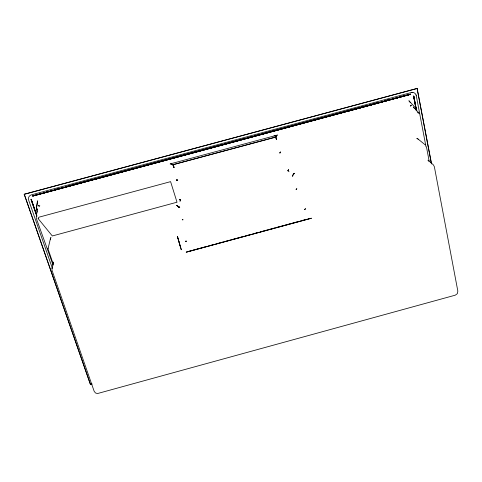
<?xml version="1.0" encoding="UTF-8"?>
<svg xmlns="http://www.w3.org/2000/svg" width="482" height="482" viewBox="0 0 482 482"><rect width="100%" height="100%" fill="white"/><g stroke="black" fill="none" stroke-linecap="round" stroke-linejoin="round"><path stroke-width="0.72" d="M50.351 239.524L50.459 238.56L48.007 248.863L53.315 264.293M37.385 209.387L37.403 208.893L36.258 217.292L36.451 218.756L53.116 265.214M177.599 205.983L177.75 206.115A3.452 1.579 65.6 0 1 177.918 206.272A2.747 1.253 65.5 0 1 178.111 206.477A2.482 1.097 64.9 0 1 178.28 206.724A1.675 0.741 65 0 1 178.418 206.947L178.473 207.013A1.482 0.675 65.3 0 1 178.677 207.423L179.732 207.121M179.726 207.236L179.659 207.254A3.187 3.115 11.3 0 0 179.647 207.001L179.653 206.886M177.617 180.232L177.593 179.979M276.186 136.508L276.072 137.111L276.234 136.304A21.943 4.109 -15.1 0 1 276.325 136.093L276.445 135.876A55.436 10.459 -14.1 0 0 276.222 136.436M37.301 212.122L36.373 208.778L37.65 200.825L37.361 202.874M174.014 167.549L173.737 166.525M36.403 208.405L37.331 201.898M51.948 268.655L52.08 270.516L94.147 391.233L95.466 392.951L97.43 393.565L455.267 295.177L457.328 293.683L457.846 291.152L434.36 166.706L433.354 164.832L427.98 160.132L428.679 161.151M180.334 199.783L180.003 201.241L180.401 199.771M288.483 169.935A1.253 0.892 -27.4 0 0 288.507 169.724L288.507 169.724A1.253 0.886 -28.2 0 1 288.483 169.905L287.748 170.724L289.019 171.749M51.972 268.522L53.496 262.033L53.526 263.353M288.483 169.935L288.471 169.983A1.217 0.837 -30 0 1 288.411 170.14M91.942 384.148L90.489 384.546L24.474 194.939M170.152 163.982L171.688 164.115A55.153 10.441 -15.8 0 1 172.11 164.308L173.255 165.404L173.791 167.17M288.411 170.14L288.278 170.345A1.03 0.699 -28.6 0 1 288.085 170.514L287.929 170.634A0.844 0.609 -27.3 0 1 287.748 170.724M296.629 189.113L296.749 188.775A1.295 0.898 -26.1 0 0 296.755 188.607L296.755 188.661A1.277 0.886 -26 0 1 296.743 188.86L295.978 189.655A0.856 0.603 -26.9 0 0 296.159 189.571L296.376 189.414A1.018 0.687 -27.4 0 0 296.52 189.275L296.593 189.167M178.521 207.567L179.647 207.001M280.12 152.734A0.922 0.669 -27.9 0 0 280.265 152.607L280.482 152.312A1.181 0.85 -29.4 0 0 280.554 152.131L280.572 151.848A1.229 0.916 -22.2 0 1 280.572 151.999A1.229 0.892 -28.7 0 1 280.542 152.131A1.133 0.844 -25.1 0 1 280.482 152.312L280.464 152.354A1.042 0.753 -28.3 0 1 280.349 152.511M293.833 173.851L293.339 174.388A4.163 2.892 -86.2 0 0 293.219 174.592L293.116 174.719A3.175 2.253 -87.7 0 0 292.972 174.918L292.688 175.936A0.982 0.681 -87.1 0 0 292.682 176.207L292.682 176.388A1.494 1.048 -87.1 0 1 292.707 175.779A1.814 1.271 -87 0 1 292.785 175.448A2.036 1.422 -86.8 0 1 292.869 175.213L293.044 174.839A3.223 2.205 -85.5 0 1 293.183 174.659L293.207 174.574A3.934 2.765 -87.2 0 1 293.442 174.267L293.749 173.93A6.206 4.35 -86.9 0 1 293.9 173.743M293.912 173.779L294.496 173.363A6.525 4.555 -86.1 0 1 294.671 173.261L294.315 173.478M293.996 173.713L294.141 173.604A6.447 4.471 -85.5 0 1 294.321 173.508M90.489 384.546L24.227 194.234L417.111 88.435L431.583 163.886M304.907 209.423L305.401 208.537L305.064 209.296A0.994 0.687 -25.5 0 1 304.901 209.423L304.6 209.58L304.901 209.423M279.777 152.764L279.922 153.155L280.126 152.734A0.922 0.693 -26.8 0 0 280.283 152.613M39.283 206.097L39.819 205.814L39.271 206.085M90.562 384.323L92.014 383.919M186.974 251.827L191.324 250.64M192.776 250.248L198.578 248.67M200.03 248.272L207.284 246.302M208.73 245.904L214.532 244.326M215.984 243.934L223.238 241.958M224.684 241.566L230.486 239.988M231.938 239.59L244.266 236.234M245.718 235.843L251.52 234.264M252.972 233.866L258.774 232.288M260.22 231.896L267.474 229.92M268.926 229.528L274.728 227.95M276.18 227.552L283.428 225.582M284.88 225.184L290.682 223.606M292.134 223.214L299.382 221.238M300.834 220.84L306.636 219.262M308.088 218.87L310.263 218.28M24.1 194.33L417.285 88.453M411.23 92.55L31.535 194.818A4.615 4.302 28.6 0 0 30.981 195.011L30.595 195.198A4.489 4.181 28.6 0 0 29.474 196.078L29.209 196.403A4.615 4.302 28.6 0 0 28.733 197.271A4.814 4.489 28.5 0 0 28.601 197.674L28.528 197.945A4.718 4.398 28.6 0 0 28.456 198.512A4.543 4.236 28.6 0 0 28.468 199.229L28.504 199.512A4.585 4.272 28.6 0 0 28.691 200.217L52.399 268.341M46.507 191.902L47.959 191.517M55.93 189.366L60.274 188.191M66.076 186.63L84.916 181.551M86.362 181.16L92.158 179.599M93.61 179.208L134.918 168.073M136.364 167.682L142.16 166.121M143.612 165.73L165.35 159.873M166.802 159.482L172.598 157.915M174.044 157.53L179.846 155.963M181.292 155.572L192.161 152.643M193.613 152.252L195.788 151.667M197.234 151.276L203.03 149.715M204.482 149.324L222.6 144.437M224.052 144.052L245.814 138.189M247.26 137.798L253.068 136.237M254.514 135.846L260.322 134.285M261.768 133.894L276.276 129.989M277.728 129.598L283.53 128.037M284.983 127.646L303.118 122.759M304.57 122.374L333.586 114.559M335.038 114.168L340.84 112.607M342.292 112.216L358.976 107.727M361.151 107.137L367.682 105.383M369.128 104.992L371.309 104.401M372.755 104.016L378.563 102.449M385.088 100.696L389.444 99.521M399.596 96.786L401.771 96.201M46.531 191.957L47.983 191.565M55.954 189.42L60.304 188.251M61.75 187.86L63.925 187.275M65.377 186.883L358.982 107.793M360.434 107.402L367.688 105.45M369.14 105.058L378.569 102.515M385.094 100.756L389.444 99.581M399.602 96.846L402.5 96.063M96.231 178.762L32.686 195.903L410.682 94.098L348.239 110.872M32.77 196.047L410.682 94.279L348.269 111.179M96.352 179.045L410.682 94.279L32.782 196.084M277.602 135.02L170.574 163.82A22.076 4.061 -14.8 0 1 171.315 163.97M171.646 164.115L171.743 164.157A26.402 4.934 -14.8 0 1 172.158 164.38L172.689 164.79L276.102 136.912M172.689 164.79L276.078 137.045M348.245 111.023L410.676 94.201M32.734 195.981L96.298 178.894M276.457 139.226C275.258 135.111 277.162 142.184 276.282 138.551M176.918 180.111L177.659 180.033L177.671 180.37M177.587 180.063L177.141 180.117A0.988 0.331 -10.8 0 1 176.972 180.117M411.08 105.239L411.501 105.245L411.074 105.251M273.993 135.948L276.674 135.575M179.997 199.385C180.919 199.361 178.593 199.367 179.876 199.397M182.582 219.768A1.121 0.313 -10.6 0 0 182.744 219.78L183.088 219.774A0.928 0.319 -12.7 0 1 182.895 219.792L182.268 219.678M176.352 205.32L177.087 205.627A4.23 1.922 65.7 0 1 177.177 205.718A5.676 2.561 65.2 0 0 177.093 205.675M412.351 92.399L411.791 92.436A4.525 4.199 -62.8 0 0 411.254 92.556M176.575 205.32L176.665 205.428M176.514 179.943L176.816 180.093A1.066 0.355 -10.3 0 0 176.984 180.105M182.473 219.768L182.437 219.756A1.253 0.349 -9.8 0 1 182.329 219.714L182.335 219.72M176.767 180.081L176.78 180.087A1.072 0.392 -12.7 0 0 176.912 180.111M176.647 180.045L176.683 180.057A1.181 0.422 -12.1 0 1 176.611 180.039A1.211 0.446 -15.2 0 1 176.551 179.985L176.557 179.991M177.177 205.681L177.225 205.712A5.513 2.506 65.5 0 1 177.382 205.76M177.436 205.856L177.442 205.862A4.706 2.127 65.3 0 1 177.599 205.935M425.293 144.895L417.828 138.87L418.34 139.412M177.647 206.025L177.906 206.266A2.464 1.097 64.9 0 1 178.075 206.471M419.436 113.481L413.411 106.95L414.249 108.293M417.448 112.228L418.412 113.276M178.075 206.453L178.394 206.88M173.068 165.175L173.833 166.899M414.52 106.763L408.899 100.744L410.152 102.359M178.473 207.013L178.515 207.091A0.994 0.446 65.3 0 1 178.635 207.338L178.708 207.501M416.044 94.936L415.99 94.803A4.489 4.163 -62.8 0 0 415.797 94.424L415.725 94.303A4.525 4.199 -62.8 0 0 415.484 93.954A4.663 4.326 -62.8 0 0 415.038 93.46L414.345 92.948A4.663 4.326 -62.8 0 0 413.707 92.646A4.428 4.109 -62.8 0 0 413.321 92.526A4.362 4.049 -62.8 0 0 412.773 92.424M173.912 167.579L173.821 167.254M276.132 138.593L276.433 139.575M36.885 216.141L30.981 199.241L36.807 216.171M38.223 218.683L52.321 235.981A4.031 3.627 15.3 0 1 52.725 235.861L177.045 202.199A3.157 3.006 -0.5 0 1 176.87 201.777L170.592 181.642L39.108 217.147L38.199 218.057A1.506 1.356 18.7 0 0 38.162 218.292L38.174 218.448A1.422 1.283 18.2 0 0 38.217 218.683M37.132 209.815L36.975 208.977M177.503 236.951L178.111 239.024M178.521 240.404L179.533 243.85M179.943 245.23L180.551 247.302M173.99 167.465L173.761 166.748M276.433 139.063L276.499 139.388M276.059 137.689L276.186 138.244M416.617 110.752L413.803 96.081L416.575 110.758M413.767 96.093L416.406 110.794M413.592 96.129L416.364 110.806L413.55 96.135M417.111 88.435L420.334 105.431M420.611 106.914L431.402 163.814M426.45 146.883L429.119 160.91M416.285 95.767L426.01 146.805M47.971 248.525L47.959 248.122M280.012 152.812A0.916 0.633 -27.4 0 1 279.837 152.89M416.038 94.924A4.525 4.199 -62.8 0 1 416.279 95.743M412.411 92.442A4.489 4.163 -62.8 0 1 412.827 92.466M276.656 135.581A21.907 4.031 -15 0 1 277.132 135.099M171.279 163.982A21.895 4.055 -14.7 0 1 171.586 164.085M276.144 136.581A36.777 6.941 -14.4 0 1 276.18 136.448M177.237 205.802A5.923 2.561 63.5 0 1 177.394 205.91M176.701 205.392A6.405 2.952 66.6 0 1 176.852 205.453M177.448 205.928A4.019 1.801 65 0 1 177.647 206.091M293.827 173.827A5.82 4.121 -88.1 0 1 293.984 173.689M181.28 249.489L181.25 249.797L177.406 236.343L181.28 249.489M50.737 237.897L50.905 237.602L50.737 237.897M186.245 252.164L311.402 218.232L186.245 252.164M38.759 205.645L38.265 205.91L38.759 205.645M186.564 241.181L185.654 241.235L186.564 241.181M410.321 105.901L410.778 105.895L410.321 105.901M185.612 241.223L185.576 241.217A1.277 0.355 -13 0 0 185.666 241.235M416.942 138.364L417.665 138.738L416.942 138.364M179.388 199.337L179.28 199.283A1.253 0.368 -6.9 0 0 179.352 199.325L179.37 199.331M36.777 215.388L31.191 199.174L36.765 215.394"/></g></svg>
